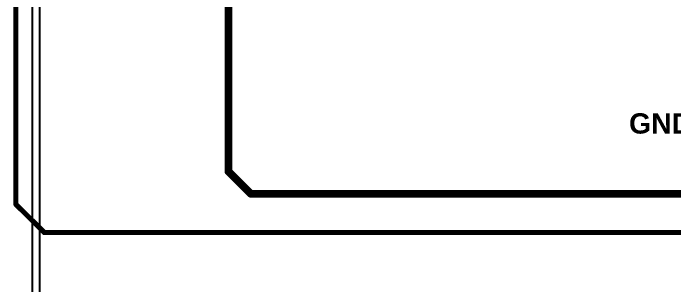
# Model space of a CAD drawing. Header units: inches. Extents: x 0 to 5379, y 0 to 5429.
# Drawn here: x 21.53 to 53.99, y 108.51 to 121.91 of the extents above; entities that cross this region are included whole.
import ezdxf

# ---------------------------------------------------------------- set-up
doc = ezdxf.new("R2010")
doc.units = ezdxf.units.IN
for name, color, linetype in [('PWR', 156, 'Continuous'), ('Top Layer', 1, 'Continuous'), ('Top Overlay', 2, 'Continuous')]:
    doc.layers.add(name, color=color, linetype=linetype)
doc.styles.add('Arial_Bold', font='', dxfattribs={"height": 0.2})
doc.styles.get('Arial_Bold').set_extended_font_data('Arial', bold=True)

msp = doc.modelspace()

# ---------------------------------------------------------------- linework, layer by layer
at = {"layer": 'PWR'}
for p, q in [((22.454, 129.388), (22.454, 91.643)), ((22.842, 92.032), (22.842, 128.999))]:
    msp.add_line(p, q, dxfattribs=at)
at = {"layer": 'Top Layer'}
for points in [[(21.657, 112.521, 0.254, 0.254, 0), (21.657, 126.541, 0.254, 0.254, 0)], [(32.09, 114.129, 0.381, 0.381, 0), (32.09, 125.885, 0.381, 0.381, 0)], [(32.09, 114.129, 0.381, 0.381, 0), (33.189, 113.03, 0.381, 0.381, 0)], [(33.189, 113.03, 0.381, 0.381, 0), (74.159, 113.03, 0.381, 0.381, 0)], [(21.657, 112.521, 0.254, 0.254, 0), (23.053, 111.125, 0.254, 0.254, 0)], [(23.053, 111.125, 0.254, 0.254, 0), (97.408, 111.125, 0.254, 0.254, 0)]]:
    msp.add_lwpolyline(points, format="xyseb", dxfattribs=at)
for points in [[(31.995, 114.129, 0.191, 0.191, 1), (32.185, 114.129, 0.191, 0.191, 1)], [(31.995, 114.129, 0.191, 0.191, 1), (32.185, 114.129, 0.191, 0.191, 1)], [(33.094, 113.03, 0.191, 0.191, 1), (33.284, 113.03, 0.191, 0.191, 1)], [(33.094, 113.03, 0.191, 0.191, 1), (33.284, 113.03, 0.191, 0.191, 1)], [(21.594, 112.521, 0.127, 0.127, 1), (21.721, 112.521, 0.127, 0.127, 1)], [(21.594, 112.521, 0.127, 0.127, 1), (21.721, 112.521, 0.127, 0.127, 1)], [(22.99, 111.125, 0.127, 0.127, 1), (23.117, 111.125, 0.127, 0.127, 1)], [(22.99, 111.125, 0.127, 0.127, 1), (23.117, 111.125, 0.127, 0.127, 1)]]:
    msp.add_lwpolyline(points, format="xyseb", close=True, dxfattribs=at)

# ---------------------------------------------------------------- texts
at = {"layer": 'Top Overlay', "style": 'Arial_Bold'}
msp.add_text('GND', height=1, dxfattribs=at).set_placement((51.744, 115.99))

doc.saveas('drawing.dxf')
